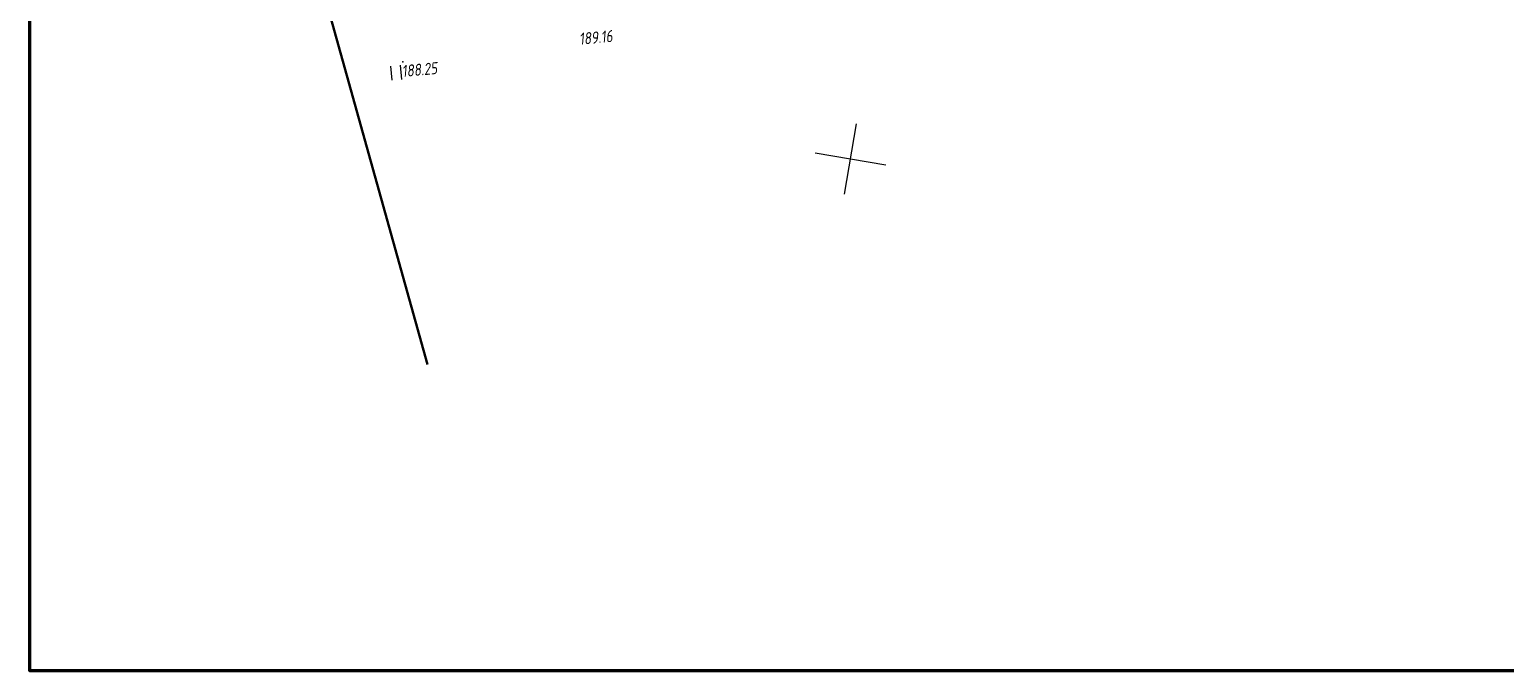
# Model space of a CAD drawing. Header units: millimetres. Extents: x 1808 to 2910, y -1045 to 155.
# Drawn here: x 1807.6 to 2055.2, y -1041.4 to -933.8 of the extents above; entities that cross this region are included whole.
import ezdxf

# ---------------------------------------------------------------- set-up
doc = ezdxf.new("R2010")
doc.units = ezdxf.units.MM
doc.linetypes.add('CONTI', pattern=[0])
for name, color, linetype in [('_Оформление', 7, 'Continuous'), ('PI_OTDEFAULT', 172, 'CONTI'), ('PI_TTDEFAULT', 5, 'CONTI'), ('SETKR', 2, 'CONTI'), ('ZAPSKDEFAULT', 7, 'CONTI')]:
    doc.layers.add(name, color=color, linetype=linetype)
doc.styles.add('eskd', font='isocpeur.ttf', dxfattribs={"width": 1.2, "height": 2})

# ---------------------------------------------------------------- blocks, each defined once
blk = doc.blocks.new('BL_333')
at = {"color": 0}
for p, q in [((0, -6), (0, 6)), ((-6, 0), (6, 0))]:
    blk.add_line(p, q, dxfattribs=at)
blk = doc.blocks.new('BL_2011')
at = {"color": 0}
for p, q in [((0, 0), (0, 2.4)), ((1.6, 0), (1.6, 2.4))]:
    blk.add_line(p, q, dxfattribs=at)

msp = doc.modelspace()

# ---------------------------------------------------------------- linework, layer by layer
at = {"lineweight": 50}
msp.add_line((1840.68, -869.47), (1874.34, -990.04), dxfattribs=at)
at = {"layer": '_Оформление', "lineweight": 70, "ltscale": 200}
msp.add_lwpolyline([(2910.36, -755.52), (1807.57, -755.52), (1807.57, -1041.4), (2910.36, -1041.4)], close=True, dxfattribs=at)
at = {"layer": 'PI_TTDEFAULT', "color": 5}
msp.add_point((1870.22, -939.22, 188.25), dxfattribs=at)

# ---------------------------------------------------------------- block references
at = {"layer": 'SETKR', "color": 82, "rotation": 80.24411503969377}
msp.add_blockref('BL_333', (1945.29, -955.57), dxfattribs=at)
at = {"layer": 'ZAPSKDEFAULT', "color": 7, "rotation": 5.244115039693727}
msp.add_blockref('BL_2011', (1868.42, -942.35), dxfattribs=at)

# ---------------------------------------------------------------- texts
at = {"layer": 'PI_OTDEFAULT', "color": 172, "style": 'eskd', "oblique": 10, "width": 0.8}
for s, p in [('189.16', (1899.85, -936.41)), ('188.25', (1870.11, -941.82))]:
    msp.add_text(s, height=2, rotation=5.2441, dxfattribs=at).set_placement(p)

doc.saveas('drawing.dxf')
